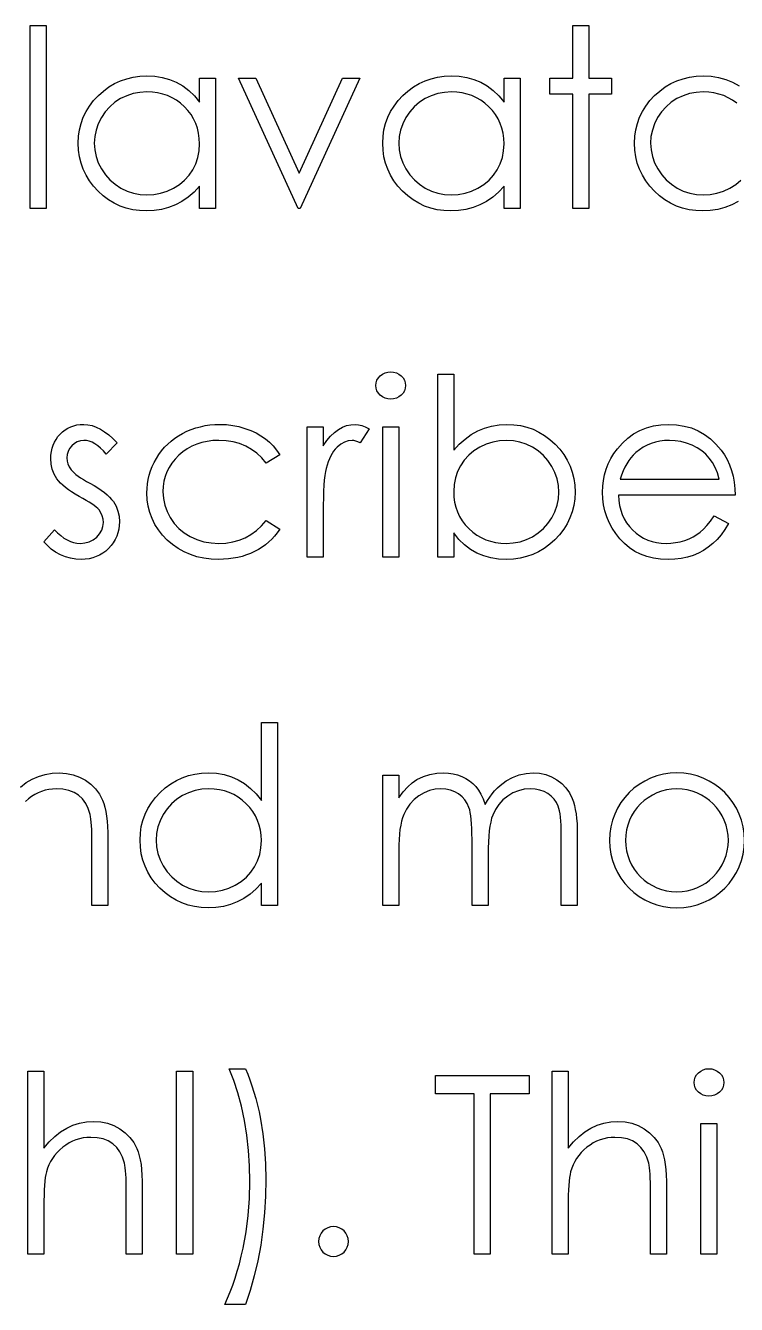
# Model space of a CAD drawing. Header units: millimetres. Extents: x -111 to 182, y -25 to 94.
# Drawn here: x -57.04 to -43.1, y 69.01 to 94.08 of the extents above; entities that cross this region are included whole.
import ezdxf

# ---------------------------------------------------------------- set-up
doc = ezdxf.new("R2010")
doc.units = ezdxf.units.MM

msp = doc.modelspace()

# ---------------------------------------------------------------- linework, layer by layer
at = {"color": 7, "linetype": 'Continuous', "flags": 128}
for points in [[(-56.945, 94.082), (-56.631, 94.082), (-56.631, 94.082), (-56.631, 90.492), (-56.631, 90.492), (-56.945, 90.492), (-56.945, 90.492), (-56.945, 94.082)], [(-46.311, 94.082), (-45.997, 94.082), (-45.997, 94.082), (-45.997, 93.05), (-45.997, 93.05), (-45.548, 93.05), (-45.548, 93.05), (-45.548, 92.736), (-45.548, 92.736), (-45.997, 92.736), (-45.997, 92.736), (-45.997, 90.492), (-45.997, 90.492), (-46.311, 90.492), (-46.311, 90.492), (-46.311, 92.736), (-46.311, 92.736), (-46.76, 92.736), (-46.76, 92.736), (-46.76, 93.05), (-46.76, 93.05), (-46.311, 93.05), (-46.311, 93.05), (-46.311, 94.082)], [(-53.311, 93.05), (-53.311, 90.492), (-53.311, 90.492), (-53.625, 90.492), (-53.625, 90.492), (-53.625, 90.935), (-53.625, 90.935), (-53.734, 90.817), (-53.848, 90.716), (-53.97, 90.632), (-54.097, 90.565), (-54.231, 90.513), (-54.371, 90.477), (-54.517, 90.454), (-54.67, 90.447), (-54.67, 90.447), (-54.805, 90.454), (-54.935, 90.472), (-55.061, 90.502), (-55.181, 90.544), (-55.296, 90.599), (-55.407, 90.665), (-55.512, 90.744), (-55.613, 90.835), (-55.704, 90.935), (-55.784, 91.039), (-55.85, 91.149), (-55.906, 91.265), (-55.948, 91.386), (-55.979, 91.511), (-55.997, 91.642), (-56.003, 91.778), (-56.003, 91.778), (-55.997, 91.911), (-55.979, 92.04), (-55.948, 92.164), (-55.904, 92.283), (-55.849, 92.397), (-55.782, 92.505), (-55.702, 92.61), (-55.609, 92.709), (-55.508, 92.799), (-55.402, 92.878), (-55.291, 92.944), (-55.174, 92.998), (-55.053, 93.041), (-54.927, 93.071), (-54.796, 93.089), (-54.66, 93.095), (-54.66, 93.095), (-54.503, 93.087), (-54.355, 93.064), (-54.214, 93.025), (-54.081, 92.971), (-53.955, 92.9), (-53.837, 92.81), (-53.727, 92.703), (-53.625, 92.577), (-53.625, 92.577), (-53.625, 93.05), (-53.625, 93.05), (-53.311, 93.05)], [(-52.862, 93.05), (-52.522, 93.05), (-52.522, 93.05), (-51.673, 91.188), (-51.673, 91.188), (-50.824, 93.05), (-50.824, 93.05), (-50.484, 93.05), (-50.484, 93.05), (-51.651, 90.492), (-51.651, 90.492), (-51.695, 90.492), (-51.695, 90.492), (-52.862, 93.05)], [(-47.343, 93.05), (-47.343, 90.492), (-47.343, 90.492), (-47.657, 90.492), (-47.657, 90.492), (-47.657, 90.935), (-47.657, 90.935), (-47.766, 90.817), (-47.88, 90.716), (-48.002, 90.632), (-48.13, 90.565), (-48.263, 90.513), (-48.403, 90.477), (-48.55, 90.454), (-48.702, 90.447), (-48.702, 90.447), (-48.837, 90.454), (-48.967, 90.472), (-49.093, 90.502), (-49.213, 90.544), (-49.328, 90.599), (-49.439, 90.665), (-49.544, 90.744), (-49.645, 90.835), (-49.737, 90.935), (-49.816, 91.039), (-49.882, 91.149), (-49.938, 91.265), (-49.98, 91.386), (-50.011, 91.511), (-50.029, 91.642), (-50.035, 91.778), (-50.035, 91.778), (-50.029, 91.911), (-50.011, 92.04), (-49.98, 92.164), (-49.936, 92.283), (-49.881, 92.397), (-49.814, 92.505), (-49.734, 92.61), (-49.641, 92.709), (-49.54, 92.799), (-49.434, 92.878), (-49.323, 92.944), (-49.206, 92.998), (-49.085, 93.041), (-48.959, 93.071), (-48.828, 93.089), (-48.692, 93.095), (-48.692, 93.095), (-48.535, 93.087), (-48.387, 93.064), (-48.246, 93.025), (-48.113, 92.971), (-47.987, 92.9), (-47.869, 92.81), (-47.759, 92.703), (-47.657, 92.577), (-47.657, 92.577), (-47.657, 93.05), (-47.657, 93.05), (-47.343, 93.05)], [(-43.066, 90.632), (-43.194, 90.565), (-43.328, 90.513), (-43.467, 90.477), (-43.614, 90.454), (-43.766, 90.447), (-43.766, 90.447), (-43.901, 90.454), (-44.031, 90.472), (-44.157, 90.502), (-44.278, 90.544), (-44.393, 90.599), (-44.503, 90.665), (-44.608, 90.744), (-44.709, 90.835), (-44.801, 90.935), (-44.88, 91.039), (-44.946, 91.149), (-45.002, 91.265), (-45.045, 91.386), (-45.075, 91.511), (-45.093, 91.642), (-45.099, 91.778), (-45.099, 91.778), (-45.093, 91.911), (-45.075, 92.04), (-45.044, 92.164), (-45, 92.283), (-44.945, 92.397), (-44.878, 92.505), (-44.798, 92.61), (-44.705, 92.709), (-44.604, 92.799), (-44.498, 92.878), (-44.387, 92.944), (-44.271, 92.998), (-44.149, 93.041), (-44.023, 93.071), (-43.892, 93.089), (-43.756, 93.095), (-43.756, 93.095), (-43.6, 93.087), (-43.451, 93.064), (-43.31, 93.025), (-43.177, 92.971), (-43.051, 92.9)], [(-54.656, 92.781), (-54.793, 92.772), (-54.925, 92.748), (-55.051, 92.706), (-55.172, 92.649), (-55.284, 92.577), (-55.385, 92.49), (-55.473, 92.392), (-55.55, 92.279), (-55.61, 92.158), (-55.654, 92.033), (-55.681, 91.906), (-55.689, 91.775), (-55.689, 91.775), (-55.68, 91.644), (-55.654, 91.517), (-55.61, 91.392), (-55.548, 91.27), (-55.471, 91.156), (-55.383, 91.056), (-55.282, 90.969), (-55.169, 90.895), (-55.047, 90.837), (-54.922, 90.795), (-54.792, 90.77), (-54.658, 90.762), (-54.658, 90.762), (-54.522, 90.77), (-54.39, 90.794), (-54.262, 90.836), (-54.137, 90.894), (-54.021, 90.966), (-53.919, 91.05), (-53.832, 91.146), (-53.758, 91.254), (-53.7, 91.371), (-53.658, 91.496), (-53.633, 91.627), (-53.625, 91.766), (-53.625, 91.766), (-53.63, 91.871), (-53.644, 91.973), (-53.667, 92.071), (-53.699, 92.163), (-53.741, 92.251), (-53.792, 92.336), (-53.853, 92.415), (-53.923, 92.49), (-53.999, 92.558), (-54.08, 92.617), (-54.165, 92.667), (-54.255, 92.708), (-54.348, 92.74), (-54.447, 92.763), (-54.549, 92.777), (-54.656, 92.781)], [(-48.688, 92.781), (-48.825, 92.772), (-48.957, 92.748), (-49.083, 92.706), (-49.204, 92.649), (-49.317, 92.577), (-49.417, 92.49), (-49.505, 92.392), (-49.582, 92.279), (-49.643, 92.158), (-49.686, 92.033), (-49.713, 91.906), (-49.721, 91.775), (-49.721, 91.775), (-49.712, 91.644), (-49.686, 91.517), (-49.642, 91.392), (-49.58, 91.27), (-49.503, 91.156), (-49.415, 91.056), (-49.314, 90.969), (-49.201, 90.895), (-49.08, 90.837), (-48.954, 90.795), (-48.824, 90.77), (-48.69, 90.762), (-48.69, 90.762), (-48.554, 90.77), (-48.422, 90.794), (-48.294, 90.836), (-48.169, 90.894), (-48.053, 90.966), (-47.951, 91.05), (-47.864, 91.146), (-47.79, 91.254), (-47.732, 91.371), (-47.69, 91.496), (-47.665, 91.627), (-47.657, 91.766), (-47.657, 91.766), (-47.662, 91.871), (-47.676, 91.973), (-47.699, 92.071), (-47.731, 92.163), (-47.773, 92.251), (-47.825, 92.336), (-47.885, 92.415), (-47.955, 92.49), (-48.031, 92.558), (-48.112, 92.617), (-48.198, 92.667), (-48.287, 92.708), (-48.381, 92.74), (-48.479, 92.763), (-48.581, 92.777), (-48.688, 92.781)], [(-43.752, 92.781), (-43.889, 92.772), (-44.021, 92.748), (-44.147, 92.706), (-44.268, 92.649), (-44.381, 92.577), (-44.481, 92.49), (-44.569, 92.392), (-44.646, 92.279), (-44.707, 92.158), (-44.75, 92.033), (-44.777, 91.906), (-44.785, 91.775), (-44.785, 91.775), (-44.776, 91.644), (-44.75, 91.517), (-44.706, 91.392), (-44.644, 91.27), (-44.567, 91.156), (-44.479, 91.056), (-44.378, 90.969), (-44.265, 90.895), (-44.144, 90.837), (-44.018, 90.795), (-43.888, 90.77), (-43.755, 90.762), (-43.755, 90.762), (-43.619, 90.77), (-43.486, 90.794), (-43.358, 90.836), (-43.233, 90.894), (-43.117, 90.966), (-43.015, 91.05)], [(-43.095, 92.558), (-43.176, 92.617), (-43.262, 92.667), (-43.351, 92.708), (-43.445, 92.74), (-43.543, 92.763), (-43.645, 92.777), (-43.752, 92.781)], [(-49.88, 87.294), (-49.821, 87.289), (-49.767, 87.274), (-49.718, 87.249), (-49.673, 87.214), (-49.635, 87.173), (-49.608, 87.127), (-49.592, 87.077), (-49.586, 87.023), (-49.586, 87.023), (-49.592, 86.97), (-49.608, 86.921), (-49.635, 86.876), (-49.673, 86.834), (-49.718, 86.8), (-49.767, 86.775), (-49.821, 86.76), (-49.88, 86.755), (-49.88, 86.755), (-49.937, 86.76), (-49.99, 86.775), (-50.039, 86.8), (-50.084, 86.834), (-50.121, 86.876), (-50.148, 86.921), (-50.164, 86.97), (-50.17, 87.023), (-50.17, 87.023), (-50.164, 87.077), (-50.148, 87.127), (-50.121, 87.173), (-50.084, 87.214), (-50.039, 87.249), (-49.99, 87.274), (-49.937, 87.289), (-49.88, 87.294)], [(-48.958, 83.659), (-48.958, 87.249), (-48.958, 87.249), (-48.644, 87.249), (-48.644, 87.249), (-48.644, 85.753), (-48.644, 85.753), (-48.535, 85.872), (-48.421, 85.975), (-48.3, 86.063), (-48.173, 86.135), (-48.039, 86.19), (-47.9, 86.23), (-47.753, 86.254), (-47.601, 86.262), (-47.601, 86.262), (-47.466, 86.255), (-47.334, 86.237), (-47.209, 86.207), (-47.088, 86.165), (-46.973, 86.11), (-46.863, 86.043), (-46.757, 85.965), (-46.657, 85.874), (-46.565, 85.774), (-46.486, 85.67), (-46.419, 85.56), (-46.363, 85.445), (-46.321, 85.325), (-46.29, 85.199), (-46.272, 85.069), (-46.266, 84.933), (-46.266, 84.933), (-46.272, 84.799), (-46.29, 84.67), (-46.321, 84.546), (-46.365, 84.427), (-46.42, 84.312), (-46.488, 84.204), (-46.568, 84.099), (-46.661, 84), (-46.762, 83.91), (-46.868, 83.831), (-46.979, 83.765), (-47.095, 83.711), (-47.217, 83.668), (-47.343, 83.638), (-47.475, 83.62), (-47.611, 83.614), (-47.611, 83.614), (-47.766, 83.622), (-47.914, 83.645), (-48.055, 83.684), (-48.188, 83.738), (-48.313, 83.81), (-48.431, 83.899), (-48.541, 84.007), (-48.644, 84.132), (-48.644, 84.132), (-48.644, 83.659), (-48.644, 83.659), (-48.958, 83.659)], [(-55.24, 85.898), (-55.453, 85.678), (-55.453, 85.678), (-55.51, 85.741), (-55.566, 85.796), (-55.622, 85.842), (-55.676, 85.88), (-55.732, 85.91), (-55.786, 85.931), (-55.841, 85.943), (-55.895, 85.947), (-55.895, 85.947), (-55.961, 85.941), (-56.022, 85.921), (-56.079, 85.889), (-56.13, 85.844), (-56.173, 85.79), (-56.203, 85.732), (-56.221, 85.67), (-56.227, 85.603), (-56.227, 85.603), (-56.222, 85.543), (-56.206, 85.485), (-56.178, 85.427), (-56.141, 85.371), (-56.141, 85.371), (-56.116, 85.342), (-56.085, 85.313), (-56.049, 85.281), (-56.006, 85.249), (-55.957, 85.215), (-55.902, 85.181), (-55.842, 85.145), (-55.775, 85.107), (-55.775, 85.107), (-55.694, 85.061), (-55.62, 85.016), (-55.552, 84.97), (-55.491, 84.925), (-55.437, 84.88), (-55.389, 84.836), (-55.348, 84.792), (-55.315, 84.749), (-55.315, 84.749), (-55.263, 84.658), (-55.225, 84.562), (-55.203, 84.46), (-55.195, 84.353), (-55.195, 84.353), (-55.199, 84.277), (-55.209, 84.204), (-55.226, 84.134), (-55.249, 84.068), (-55.28, 84.003), (-55.316, 83.942), (-55.359, 83.884), (-55.41, 83.829), (-55.465, 83.778), (-55.524, 83.735), (-55.585, 83.698), (-55.65, 83.668), (-55.719, 83.644), (-55.791, 83.627), (-55.866, 83.618), (-55.945, 83.614), (-55.945, 83.614), (-56.051, 83.62), (-56.154, 83.637), (-56.255, 83.666), (-56.354, 83.706), (-56.447, 83.756), (-56.532, 83.816), (-56.608, 83.884), (-56.676, 83.96), (-56.676, 83.96), (-56.468, 84.197), (-56.468, 84.197), (-56.408, 84.134), (-56.347, 84.08), (-56.284, 84.033), (-56.222, 83.996), (-56.158, 83.966), (-56.093, 83.945), (-56.028, 83.932), (-55.961, 83.928), (-55.961, 83.928), (-55.871, 83.936), (-55.787, 83.959), (-55.711, 83.997), (-55.641, 84.051), (-55.584, 84.115), (-55.542, 84.185), (-55.518, 84.259), (-55.51, 84.34), (-55.51, 84.34), (-55.515, 84.406), (-55.531, 84.469), (-55.558, 84.528), (-55.596, 84.584), (-55.596, 84.584), (-55.62, 84.61), (-55.652, 84.639), (-55.69, 84.67), (-55.735, 84.702), (-55.787, 84.736), (-55.846, 84.771), (-55.911, 84.808), (-55.983, 84.847), (-55.983, 84.847), (-56.061, 84.892), (-56.133, 84.936), (-56.197, 84.98), (-56.256, 85.023), (-56.308, 85.067), (-56.353, 85.11), (-56.392, 85.154), (-56.425, 85.197), (-56.425, 85.197), (-56.476, 85.286), (-56.512, 85.382), (-56.535, 85.483), (-56.542, 85.591), (-56.542, 85.591), (-56.539, 85.661), (-56.53, 85.729), (-56.516, 85.793), (-56.496, 85.855), (-56.47, 85.913), (-56.439, 85.968), (-56.401, 86.021), (-56.359, 86.07), (-56.311, 86.115), (-56.26, 86.154), (-56.207, 86.187), (-56.151, 86.214), (-56.091, 86.235), (-56.029, 86.25), (-55.964, 86.259), (-55.895, 86.262), (-55.895, 86.262), (-55.814, 86.256), (-55.732, 86.239), (-55.65, 86.21), (-55.568, 86.17), (-55.487, 86.119), (-55.405, 86.057), (-55.322, 85.983), (-55.24, 85.898)], [(-52.054, 85.662), (-52.317, 85.499), (-52.317, 85.499), (-52.406, 85.604), (-52.504, 85.695), (-52.608, 85.772), (-52.72, 85.835), (-52.841, 85.884), (-52.969, 85.919), (-53.105, 85.94), (-53.248, 85.947), (-53.248, 85.947), (-53.363, 85.943), (-53.474, 85.929), (-53.579, 85.906), (-53.68, 85.875), (-53.775, 85.833), (-53.865, 85.783), (-53.951, 85.724), (-54.032, 85.655), (-54.104, 85.58), (-54.168, 85.501), (-54.222, 85.418), (-54.265, 85.331), (-54.299, 85.241), (-54.323, 85.146), (-54.338, 85.047), (-54.343, 84.945), (-54.343, 84.945), (-54.334, 84.811), (-54.307, 84.681), (-54.262, 84.555), (-54.2, 84.433), (-54.121, 84.32), (-54.029, 84.22), (-53.925, 84.134), (-53.807, 84.061), (-53.678, 84.003), (-53.541, 83.961), (-53.398, 83.937), (-53.246, 83.928), (-53.246, 83.928), (-53.107, 83.935), (-52.975, 83.956), (-52.849, 83.991), (-52.73, 84.04), (-52.617, 84.103), (-52.511, 84.181), (-52.411, 84.272), (-52.317, 84.377), (-52.317, 84.377), (-52.054, 84.204), (-52.054, 84.204), (-52.102, 84.136), (-52.154, 84.072), (-52.21, 84.012), (-52.27, 83.956), (-52.333, 83.903), (-52.401, 83.855), (-52.472, 83.81), (-52.547, 83.769), (-52.626, 83.733), (-52.707, 83.701), (-52.791, 83.674), (-52.878, 83.653), (-52.967, 83.636), (-53.059, 83.624), (-53.154, 83.616), (-53.251, 83.614), (-53.251, 83.614), (-53.4, 83.62), (-53.541, 83.638), (-53.677, 83.667), (-53.806, 83.709), (-53.929, 83.762), (-54.045, 83.827), (-54.154, 83.904), (-54.257, 83.993), (-54.351, 84.091), (-54.432, 84.194), (-54.501, 84.301), (-54.557, 84.414), (-54.601, 84.533), (-54.632, 84.655), (-54.651, 84.784), (-54.657, 84.917), (-54.657, 84.917), (-54.654, 85.007), (-54.645, 85.096), (-54.631, 85.184), (-54.61, 85.269), (-54.584, 85.354), (-54.552, 85.436), (-54.514, 85.517), (-54.47, 85.596), (-54.421, 85.673), (-54.368, 85.744), (-54.311, 85.812), (-54.248, 85.875), (-54.182, 85.934), (-54.112, 85.989), (-54.036, 86.039), (-53.957, 86.086), (-53.874, 86.127), (-53.788, 86.163), (-53.701, 86.193), (-53.61, 86.217), (-53.518, 86.237), (-53.423, 86.25), (-53.326, 86.259), (-53.225, 86.262), (-53.225, 86.262), (-53.1, 86.257), (-52.976, 86.242), (-52.854, 86.218), (-52.735, 86.184), (-52.622, 86.142), (-52.516, 86.094), (-52.421, 86.04), (-52.334, 85.98), (-52.255, 85.914), (-52.182, 85.839), (-52.115, 85.755), (-52.054, 85.662)], [(-51.516, 86.217), (-51.202, 86.217), (-51.202, 86.217), (-51.202, 85.84), (-51.202, 85.84), (-51.13, 85.944), (-51.057, 86.032), (-50.982, 86.104), (-50.905, 86.162), (-50.825, 86.205), (-50.744, 86.237), (-50.662, 86.255), (-50.578, 86.262), (-50.578, 86.262), (-50.513, 86.256), (-50.445, 86.24), (-50.376, 86.212), (-50.304, 86.174), (-50.304, 86.174), (-50.477, 85.902), (-50.477, 85.902), (-50.522, 85.921), (-50.565, 85.936), (-50.603, 85.945), (-50.637, 85.947), (-50.637, 85.947), (-50.712, 85.939), (-50.787, 85.914), (-50.859, 85.872), (-50.931, 85.813), (-50.965, 85.777), (-50.997, 85.736), (-51.027, 85.692), (-51.055, 85.642), (-51.081, 85.587), (-51.104, 85.528), (-51.126, 85.464), (-51.146, 85.396), (-51.146, 85.396), (-51.159, 85.335), (-51.17, 85.26), (-51.18, 85.171), (-51.188, 85.068), (-51.194, 84.952), (-51.198, 84.821), (-51.201, 84.677), (-51.202, 84.519), (-51.202, 84.519), (-51.202, 83.659), (-51.202, 83.659), (-51.516, 83.659), (-51.516, 83.659), (-51.516, 86.217)], [(-50.035, 86.217), (-49.721, 86.217), (-49.721, 86.217), (-49.721, 83.659), (-49.721, 83.659), (-50.035, 83.659), (-50.035, 83.659), (-50.035, 86.217)], [(-43.539, 84.467), (-43.26, 84.32), (-43.26, 84.32), (-43.328, 84.203), (-43.402, 84.098), (-43.48, 84.004), (-43.565, 83.923), (-43.654, 83.852), (-43.748, 83.79), (-43.848, 83.737), (-43.953, 83.693), (-44.064, 83.658), (-44.183, 83.634), (-44.308, 83.619), (-44.441, 83.614), (-44.441, 83.614), (-44.588, 83.62), (-44.727, 83.639), (-44.857, 83.671), (-44.98, 83.715), (-45.094, 83.772), (-45.2, 83.841), (-45.298, 83.923), (-45.387, 84.018), (-45.467, 84.12), (-45.536, 84.226), (-45.594, 84.336), (-45.642, 84.448), (-45.68, 84.564), (-45.706, 84.683), (-45.722, 84.805), (-45.727, 84.931), (-45.727, 84.931), (-45.723, 85.049), (-45.709, 85.164), (-45.686, 85.275), (-45.654, 85.384), (-45.613, 85.489), (-45.562, 85.591), (-45.502, 85.689), (-45.433, 85.785), (-45.433, 85.785), (-45.336, 85.896), (-45.23, 85.994), (-45.118, 86.075), (-44.996, 86.142), (-44.867, 86.194), (-44.73, 86.232), (-44.586, 86.254), (-44.433, 86.262), (-44.433, 86.262), (-44.276, 86.254), (-44.127, 86.23), (-43.986, 86.191), (-43.853, 86.136), (-43.729, 86.065), (-43.612, 85.978), (-43.504, 85.876), (-43.403, 85.758), (-43.403, 85.758), (-43.339, 85.666), (-43.283, 85.57), (-43.236, 85.466), (-43.197, 85.358), (-43.166, 85.245), (-43.144, 85.126), (-43.131, 85.001), (-43.125, 84.871), (-43.125, 84.871), (-45.413, 84.871), (-45.413, 84.871), (-45.407, 84.77), (-45.393, 84.673), (-45.371, 84.581), (-45.34, 84.494), (-45.302, 84.412), (-45.256, 84.334), (-45.201, 84.261), (-45.139, 84.193), (-45.07, 84.131), (-44.998, 84.077), (-44.921, 84.031), (-44.841, 83.994), (-44.756, 83.965), (-44.668, 83.945), (-44.576, 83.932), (-44.48, 83.928), (-44.48, 83.928), (-44.386, 83.932), (-44.294, 83.943), (-44.203, 83.962), (-44.114, 83.988), (-44.027, 84.02), (-43.948, 84.058), (-43.876, 84.1), (-43.81, 84.147), (-43.746, 84.204), (-43.68, 84.277), (-43.61, 84.364), (-43.539, 84.467)], [(-47.614, 83.928), (-47.476, 83.937), (-47.344, 83.961), (-47.218, 84.003), (-47.097, 84.06), (-46.985, 84.132), (-46.884, 84.218), (-46.796, 84.317), (-46.72, 84.43), (-46.659, 84.55), (-46.615, 84.675), (-46.588, 84.802), (-46.58, 84.933), (-46.58, 84.933), (-46.589, 85.064), (-46.615, 85.192), (-46.66, 85.317), (-46.722, 85.439), (-46.798, 85.553), (-46.886, 85.653), (-46.987, 85.74), (-47.1, 85.814), (-47.221, 85.872), (-47.346, 85.914), (-47.475, 85.939), (-47.609, 85.947), (-47.609, 85.947), (-47.745, 85.939), (-47.876, 85.914), (-48.005, 85.872), (-48.131, 85.814), (-48.247, 85.741), (-48.35, 85.656), (-48.438, 85.56), (-48.512, 85.452), (-48.57, 85.335), (-48.611, 85.212), (-48.636, 85.081), (-48.644, 84.943), (-48.644, 84.943), (-48.639, 84.837), (-48.625, 84.735), (-48.602, 84.638), (-48.57, 84.545), (-48.528, 84.457), (-48.477, 84.373), (-48.416, 84.293), (-48.347, 84.218), (-48.27, 84.15), (-48.189, 84.092), (-48.104, 84.042), (-48.015, 84.001), (-47.921, 83.969), (-47.822, 83.946), (-47.72, 83.932), (-47.614, 83.928)], [(-43.439, 85.185), (-43.476, 85.309), (-43.522, 85.419), (-43.574, 85.517), (-43.635, 85.601), (-43.703, 85.675), (-43.783, 85.742), (-43.873, 85.801), (-43.973, 85.852), (-44.08, 85.894), (-44.19, 85.924), (-44.302, 85.942), (-44.417, 85.947), (-44.417, 85.947), (-44.511, 85.944), (-44.602, 85.933), (-44.69, 85.914), (-44.773, 85.888), (-44.855, 85.853), (-44.932, 85.813), (-45.005, 85.764), (-45.076, 85.708), (-45.076, 85.708), (-45.125, 85.661), (-45.171, 85.609), (-45.214, 85.553), (-45.253, 85.49), (-45.289, 85.422), (-45.323, 85.348), (-45.353, 85.269), (-45.38, 85.185), (-45.38, 85.185), (-43.439, 85.185)], [(-52.099, 80.415), (-52.099, 76.826), (-52.099, 76.826), (-52.413, 76.826), (-52.413, 76.826), (-52.413, 77.268), (-52.413, 77.268), (-52.522, 77.15), (-52.636, 77.049), (-52.758, 76.965), (-52.886, 76.898), (-53.02, 76.847), (-53.159, 76.81), (-53.306, 76.788), (-53.458, 76.781), (-53.458, 76.781), (-53.593, 76.787), (-53.724, 76.805), (-53.849, 76.835), (-53.97, 76.878), (-54.085, 76.932), (-54.196, 76.999), (-54.301, 77.077), (-54.401, 77.168), (-54.493, 77.268), (-54.572, 77.373), (-54.639, 77.483), (-54.694, 77.598), (-54.737, 77.719), (-54.767, 77.844), (-54.785, 77.975), (-54.792, 78.111), (-54.792, 78.111), (-54.785, 78.245), (-54.767, 78.374), (-54.736, 78.497), (-54.693, 78.616), (-54.637, 78.73), (-54.57, 78.839), (-54.49, 78.943), (-54.398, 79.042), (-54.297, 79.132), (-54.19, 79.211), (-54.079, 79.277), (-53.963, 79.331), (-53.842, 79.374), (-53.715, 79.404), (-53.584, 79.422), (-53.448, 79.428), (-53.448, 79.428), (-53.292, 79.42), (-53.143, 79.395), (-53.002, 79.352), (-52.869, 79.293), (-52.744, 79.217), (-52.625, 79.125), (-52.516, 79.015), (-52.413, 78.888), (-52.413, 78.888), (-52.413, 80.415), (-52.413, 80.415), (-52.099, 80.415)], [(-57.138, 79.151), (-57.025, 79.238), (-56.905, 79.308), (-56.781, 79.36), (-56.652, 79.398), (-56.516, 79.42), (-56.376, 79.428), (-56.376, 79.428), (-56.234, 79.419), (-56.101, 79.392), (-55.976, 79.347), (-55.86, 79.284), (-55.755, 79.205), (-55.664, 79.114), (-55.588, 79.01), (-55.527, 78.894), (-55.502, 78.829), (-55.48, 78.754), (-55.462, 78.672), (-55.446, 78.581), (-55.435, 78.482), (-55.427, 78.374), (-55.421, 78.257), (-55.42, 78.132), (-55.42, 78.132), (-55.42, 76.826), (-55.42, 76.826), (-55.734, 76.826), (-55.734, 76.826), (-55.734, 78.029), (-55.734, 78.029), (-55.735, 78.133), (-55.736, 78.229), (-55.739, 78.315), (-55.743, 78.393), (-55.749, 78.461), (-55.755, 78.52), (-55.763, 78.57), (-55.771, 78.611), (-55.771, 78.611), (-55.807, 78.728), (-55.857, 78.831), (-55.92, 78.917), (-55.996, 78.988), (-56.086, 79.043), (-56.188, 79.083), (-56.303, 79.106), (-56.431, 79.114), (-56.431, 79.114), (-56.507, 79.111), (-56.58, 79.102), (-56.652, 79.087), (-56.722, 79.066), (-56.79, 79.038), (-56.856, 79.005), (-56.919, 78.965), (-56.981, 78.919), (-57.039, 78.869)], [(-50.035, 79.383), (-49.721, 79.383), (-49.721, 79.383), (-49.721, 78.939), (-49.721, 78.939), (-49.634, 79.054), (-49.546, 79.152), (-49.457, 79.233), (-49.366, 79.298), (-49.366, 79.298), (-49.239, 79.355), (-49.109, 79.396), (-48.976, 79.42), (-48.839, 79.428), (-48.839, 79.428), (-48.747, 79.423), (-48.657, 79.41), (-48.569, 79.387), (-48.484, 79.355), (-48.404, 79.315), (-48.331, 79.269), (-48.266, 79.217), (-48.209, 79.159), (-48.158, 79.092), (-48.11, 79.011), (-48.066, 78.918), (-48.025, 78.811), (-48.025, 78.811), (-47.983, 78.884), (-47.938, 78.953), (-47.89, 79.017), (-47.841, 79.077), (-47.788, 79.132), (-47.733, 79.183), (-47.676, 79.229), (-47.616, 79.27), (-47.491, 79.339), (-47.36, 79.389), (-47.226, 79.418), (-47.087, 79.428), (-47.087, 79.428), (-46.959, 79.42), (-46.838, 79.395), (-46.725, 79.353), (-46.62, 79.295), (-46.525, 79.222), (-46.443, 79.136), (-46.375, 79.037), (-46.319, 78.924), (-46.296, 78.861), (-46.276, 78.79), (-46.26, 78.712), (-46.246, 78.627), (-46.235, 78.534), (-46.227, 78.434), (-46.222, 78.326), (-46.221, 78.211), (-46.221, 78.211), (-46.221, 76.826), (-46.221, 76.826), (-46.535, 76.826), (-46.535, 76.826), (-46.535, 78.212), (-46.535, 78.212), (-46.536, 78.311), (-46.539, 78.401), (-46.544, 78.483), (-46.55, 78.557), (-46.558, 78.623), (-46.569, 78.682), (-46.581, 78.732), (-46.595, 78.774), (-46.63, 78.847), (-46.675, 78.913), (-46.731, 78.97), (-46.798, 79.021), (-46.873, 79.062), (-46.956, 79.091), (-47.045, 79.108), (-47.142, 79.114), (-47.142, 79.114), (-47.26, 79.106), (-47.373, 79.079), (-47.482, 79.036), (-47.585, 78.974), (-47.679, 78.898), (-47.759, 78.811), (-47.825, 78.711), (-47.879, 78.6), (-47.9, 78.537), (-47.919, 78.464), (-47.935, 78.381), (-47.948, 78.289), (-47.958, 78.187), (-47.965, 78.074), (-47.97, 77.952), (-47.971, 77.821), (-47.971, 77.821), (-47.971, 76.826), (-47.971, 76.826), (-48.285, 76.826), (-48.285, 76.826), (-48.285, 78.126), (-48.285, 78.126), (-48.286, 78.236), (-48.289, 78.338), (-48.294, 78.43), (-48.3, 78.513), (-48.308, 78.586), (-48.318, 78.65), (-48.33, 78.705), (-48.344, 78.751), (-48.378, 78.829), (-48.424, 78.9), (-48.481, 78.961), (-48.548, 79.015), (-48.624, 79.058), (-48.707, 79.09), (-48.797, 79.108), (-48.894, 79.114), (-48.894, 79.114), (-49.007, 79.106), (-49.117, 79.08), (-49.224, 79.037), (-49.326, 78.977), (-49.42, 78.903), (-49.502, 78.817), (-49.57, 78.719), (-49.624, 78.609), (-49.647, 78.548), (-49.666, 78.479), (-49.683, 78.402), (-49.697, 78.317), (-49.708, 78.225), (-49.715, 78.125), (-49.72, 78.018), (-49.721, 77.902), (-49.721, 77.902), (-49.721, 76.826), (-49.721, 76.826), (-50.035, 76.826), (-50.035, 76.826), (-50.035, 79.383)], [(-53.444, 79.114), (-53.581, 79.106), (-53.713, 79.081), (-53.839, 79.04), (-53.961, 78.982), (-54.073, 78.91), (-54.173, 78.824), (-54.262, 78.725), (-54.338, 78.612), (-54.399, 78.491), (-54.442, 78.367), (-54.469, 78.239), (-54.477, 78.108), (-54.477, 78.108), (-54.468, 77.978), (-54.442, 77.85), (-54.398, 77.725), (-54.337, 77.603), (-54.259, 77.49), (-54.171, 77.389), (-54.07, 77.302), (-53.957, 77.229), (-53.836, 77.17), (-53.71, 77.129), (-53.581, 77.103), (-53.447, 77.095), (-53.447, 77.095), (-53.311, 77.103), (-53.178, 77.128), (-53.05, 77.169), (-52.925, 77.227), (-52.81, 77.3), (-52.707, 77.384), (-52.62, 77.48), (-52.547, 77.587), (-52.488, 77.704), (-52.446, 77.829), (-52.422, 77.96), (-52.413, 78.099), (-52.413, 78.099), (-52.418, 78.205), (-52.432, 78.306), (-52.455, 78.404), (-52.488, 78.496), (-52.53, 78.585), (-52.581, 78.669), (-52.641, 78.748), (-52.711, 78.823), (-52.788, 78.891), (-52.868, 78.951), (-52.954, 79.001), (-53.043, 79.041), (-53.137, 79.073), (-53.235, 79.096), (-53.337, 79.11), (-53.444, 79.114)], [(-56.99, 73.582), (-56.676, 73.582), (-56.676, 73.582), (-56.676, 72.067), (-56.676, 72.067), (-56.572, 72.191), (-56.463, 72.298), (-56.349, 72.389), (-56.23, 72.463), (-56.106, 72.521), (-55.976, 72.562), (-55.843, 72.586), (-55.703, 72.595), (-55.703, 72.595), (-55.561, 72.586), (-55.428, 72.559), (-55.303, 72.514), (-55.187, 72.45), (-55.082, 72.372), (-54.991, 72.281), (-54.915, 72.178), (-54.854, 72.062), (-54.829, 71.997), (-54.807, 71.922), (-54.789, 71.84), (-54.773, 71.749), (-54.762, 71.649), (-54.754, 71.541), (-54.748, 71.424), (-54.747, 71.298), (-54.747, 71.298), (-54.747, 69.992), (-54.747, 69.992), (-55.061, 69.992), (-55.061, 69.992), (-55.061, 71.195), (-55.061, 71.195), (-55.062, 71.3), (-55.063, 71.395), (-55.066, 71.481), (-55.07, 71.559), (-55.075, 71.627), (-55.081, 71.686), (-55.089, 71.737), (-55.097, 71.777), (-55.097, 71.777), (-55.135, 71.895), (-55.186, 71.998), (-55.249, 72.084), (-55.325, 72.155), (-55.414, 72.21), (-55.516, 72.249), (-55.631, 72.273), (-55.758, 72.281), (-55.758, 72.281), (-55.834, 72.278), (-55.908, 72.269), (-55.98, 72.253), (-56.049, 72.232), (-56.117, 72.204), (-56.183, 72.171), (-56.246, 72.131), (-56.308, 72.086), (-56.366, 72.035), (-56.419, 71.983), (-56.467, 71.927), (-56.509, 71.868), (-56.546, 71.806), (-56.579, 71.742), (-56.606, 71.674), (-56.628, 71.603), (-56.628, 71.603), (-56.639, 71.552), (-56.649, 71.491), (-56.657, 71.42), (-56.664, 71.339), (-56.669, 71.249), (-56.673, 71.148), (-56.676, 71.038), (-56.676, 70.917), (-56.676, 70.917), (-56.676, 69.992), (-56.676, 69.992), (-56.99, 69.992), (-56.99, 69.992), (-56.99, 73.582)], [(-54.074, 73.582), (-53.76, 73.582), (-53.76, 73.582), (-53.76, 69.992), (-53.76, 69.992), (-54.074, 69.992), (-54.074, 69.992), (-54.074, 73.582)], [(-52.727, 69.005), (-53.131, 69.005), (-53.131, 69.005), (-53.076, 69.126), (-53.024, 69.252), (-52.974, 69.382), (-52.928, 69.518), (-52.885, 69.659), (-52.844, 69.804), (-52.807, 69.954), (-52.772, 70.109), (-52.713, 70.428), (-52.671, 70.751), (-52.646, 71.08), (-52.638, 71.413), (-52.638, 71.413), (-52.645, 71.721), (-52.664, 72.023), (-52.699, 72.321), (-52.746, 72.612), (-52.805, 72.891), (-52.873, 73.154), (-52.953, 73.399), (-53.042, 73.627), (-53.042, 73.627), (-52.727, 73.627), (-52.727, 73.627), (-52.682, 73.52), (-52.639, 73.408), (-52.598, 73.291), (-52.56, 73.17), (-52.524, 73.044), (-52.491, 72.914), (-52.46, 72.779), (-52.432, 72.638), (-52.385, 72.351), (-52.351, 72.059), (-52.331, 71.759), (-52.324, 71.455), (-52.324, 71.455), (-52.33, 71.127), (-52.35, 70.803), (-52.382, 70.483), (-52.427, 70.168), (-52.485, 69.86), (-52.554, 69.563), (-52.635, 69.279), (-52.727, 69.005)], [(-49.003, 73.133), (-49.003, 73.492), (-49.003, 73.492), (-47.163, 73.492), (-47.163, 73.492), (-47.163, 73.133), (-47.163, 73.133), (-47.926, 73.133), (-47.926, 73.133), (-47.926, 69.992), (-47.926, 69.992), (-48.24, 69.992), (-48.24, 69.992), (-48.24, 73.133), (-48.24, 73.133), (-49.003, 73.133)], [(-46.715, 73.582), (-46.401, 73.582), (-46.401, 73.582), (-46.401, 72.067), (-46.401, 72.067), (-46.297, 72.191), (-46.187, 72.298), (-46.074, 72.389), (-45.955, 72.463), (-45.831, 72.521), (-45.701, 72.562), (-45.567, 72.586), (-45.427, 72.595), (-45.427, 72.595), (-45.286, 72.586), (-45.153, 72.559), (-45.028, 72.514), (-44.911, 72.45), (-44.806, 72.372), (-44.715, 72.281), (-44.639, 72.178), (-44.578, 72.062), (-44.553, 71.997), (-44.531, 71.922), (-44.513, 71.84), (-44.498, 71.749), (-44.487, 71.649), (-44.478, 71.541), (-44.472, 71.424), (-44.471, 71.298), (-44.471, 71.298), (-44.471, 69.992), (-44.471, 69.992), (-44.785, 69.992), (-44.785, 69.992), (-44.785, 71.195), (-44.785, 71.195), (-44.786, 71.3), (-44.787, 71.395), (-44.79, 71.481), (-44.794, 71.559), (-44.799, 71.627), (-44.806, 71.686), (-44.813, 71.737), (-44.822, 71.777), (-44.822, 71.777), (-44.859, 71.895), (-44.91, 71.998), (-44.973, 72.084), (-45.05, 72.155), (-45.139, 72.21), (-45.24, 72.249), (-45.355, 72.273), (-45.483, 72.281), (-45.483, 72.281), (-45.559, 72.278), (-45.632, 72.269), (-45.704, 72.253), (-45.774, 72.232), (-45.842, 72.204), (-45.907, 72.171), (-45.971, 72.131), (-46.032, 72.086), (-46.091, 72.035), (-46.143, 71.983), (-46.191, 71.927), (-46.234, 71.868), (-46.271, 71.806), (-46.303, 71.742), (-46.33, 71.674), (-46.352, 71.603), (-46.352, 71.603), (-46.363, 71.552), (-46.373, 71.491), (-46.382, 71.42), (-46.389, 71.339), (-46.394, 71.249), (-46.398, 71.148), (-46.4, 71.038), (-46.401, 70.917), (-46.401, 70.917), (-46.401, 69.992), (-46.401, 69.992), (-46.715, 69.992), (-46.715, 69.992), (-46.715, 73.582)], [(-43.642, 73.627), (-43.584, 73.622), (-43.53, 73.607), (-43.48, 73.582), (-43.436, 73.548), (-43.398, 73.506), (-43.371, 73.46), (-43.355, 73.41), (-43.349, 73.356), (-43.349, 73.356), (-43.355, 73.304), (-43.371, 73.255), (-43.398, 73.209), (-43.436, 73.168), (-43.48, 73.133), (-43.53, 73.108), (-43.584, 73.093), (-43.642, 73.088), (-43.642, 73.088), (-43.7, 73.093), (-43.752, 73.108), (-43.802, 73.133), (-43.847, 73.168), (-43.884, 73.209), (-43.911, 73.255), (-43.927, 73.304), (-43.933, 73.356), (-43.933, 73.356), (-43.927, 73.41), (-43.911, 73.46), (-43.884, 73.506), (-43.847, 73.548), (-43.802, 73.582), (-43.752, 73.607), (-43.7, 73.622), (-43.642, 73.627)], [(-43.798, 72.55), (-43.484, 72.55), (-43.484, 72.55), (-43.484, 69.992), (-43.484, 69.992), (-43.798, 69.992), (-43.798, 69.992), (-43.798, 72.55)]]:
    msp.add_lwpolyline(points, dxfattribs=at)
at = {"color": 7, "linetype": 'Continuous'}
for centre, radius, start, end in [((-44.268, 78.104), 1.324, 90.0002, 89.9998), ((-44.269, 78.105), 1.009, 90.0003, 89.9997), ((-51, 70.239), 0.292, 90.0013, 89.9987)]:
    msp.add_arc(centre, radius, start, end, dxfattribs=at)

doc.saveas('drawing.dxf')
